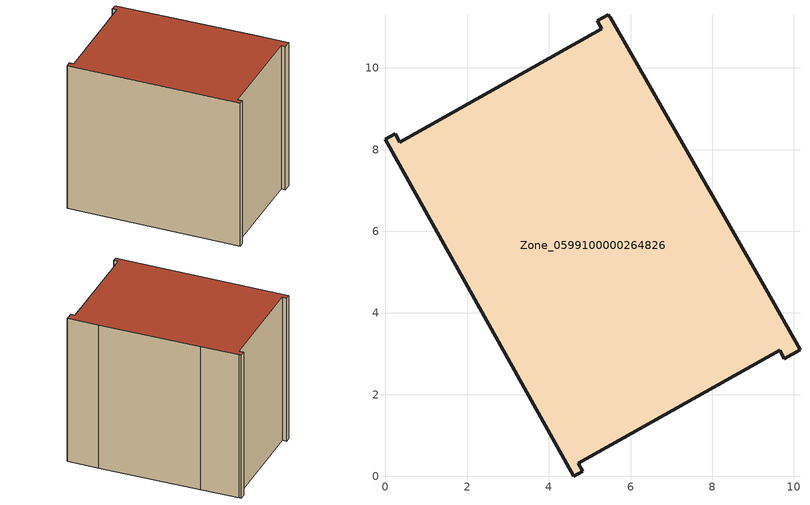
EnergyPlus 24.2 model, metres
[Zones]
Zone_0599100000264826
 floor ground (C_G): 0.35,8.19 5.3,10.95 5.18,11.15 5.45,11.3 5.51,11.23 6.56,9.4 9.31,4.59 10.15,3.1 9.77,2.88 9.66,3.08 4.72,0.33 4.83,0.12 4.61,0 0,8.25 0.24,8.38 z0
 wall outside (C_F): 4.61,0 4.83,0.12 4.72,0.33 9.66,3.08 9.77,2.88 10.15,3.1 9.31,4.59 6.56,9.4 5.51,11.23 5.45,11.3 5.18,11.15 5.3,10.95 0.35,8.19 0.24,8.38 0,8.25 4.61,0 z0:8.44
 roof outside (C_R): 0.35,8.19 0.24,8.38 0,8.25 4.61,0 4.83,0.12 4.72,0.33 9.66,3.08 9.77,2.88 10.15,3.1 9.31,4.59 6.56,9.4 5.51,11.23 5.45,11.3 5.18,11.15 5.3,10.95 z8.44
[BUILDING]
Pand.0599100000264826: North Axis=0; Terrain=City; Loads Convergence Tolerance Value=0.04; Temperature Convergence Tolerance Value=0.4; Solar Distribution=FullExterior; Maximum Number of Warmup Days=25; Minimum Number of Warmup Days=1
[Site:Location]
Rotterdam.The.Hague.AP_ZH_NLD Design_Conditions: Latitude=51.96; Longitude=4.45; Time Zone=1; Elevation=-4.5
[SITE:GROUNDTEMPERATURE:BUILDINGSURFACE]
18, 18, 18, 18, 18, 18, 18, 18, 18, 18, 18, 18
[MATERIAL] Thermal Absorptance=0.9; Solar Absorptance=0.7; Visible Absorptance=0.7
Name | Roughness | Thickness | Conductivity | Density | Specific Heat
G.TC.1965-1974 | MediumSmooth | 0.15 | 0.882353 | 540 | 1210
F.TC.1965-1974 | Rough | 0.3 | 0.697674 | 1920 | 840
R.TC.1965-1974 | MediumRough | 0.2 | 0.232558 | 1500 | 1000
[CONSTRUCTION]
C_G: G.TC.1965-1974
C_F: F.TC.1965-1974
C_R: R.TC.1965-1974
[ZONE]
Zone_0599100000264826: Type=1; Multiplier=1; Ceiling Height=Autocalculate; Volume=Autocalculate; Floor Area=autocalculate; Part of Total Floor Area=Yes
[ZONEINFILTRATION:DESIGNFLOWRATE]
Infil_Zone_0599100000264826: Zone or ZoneList or Space or SpaceList=Zone_0599100000264826; Schedule=AlwaysOn; Design Flow Rate Calculation Method=Flow/Area; Flow Rate per Floor Area=0.003; Constant Term Coefficient=1; Temperature Term Coefficient=0; Velocity Term Coefficient=0; Velocity Squared Term Coefficient=0
[HVACTEMPLATE:ZONE:IDEALLOADSAIRSYSTEM]
Zone_0599100000264826: Maximum Heating Supply Air Temperature=50; Minimum Cooling Supply Air Temperature=13; Maximum Heating Supply Air Humidity Ratio=0.0156; Minimum Cooling Supply Air Humidity Ratio=0.0077; Heating Limit=NoLimit; Cooling Limit=NoLimit; Dehumidification Control Type=ConstantSensibleHeatRatio; Cooling Sensible Heat Ratio=0.7; Dehumidification Setpoint=60; Humidification Control Type=None; Humidification Setpoint=30; Outdoor Air Method=None; Outdoor Air Flow Rate per Person=0.00944; Outdoor Air Flow Rate per Zone Floor Area=0; Outdoor Air Flow Rate per Zone=0; Demand Controlled Ventilation Type=None; Outdoor Air Economizer Type=NoEconomizer; Heat Recovery Type=None; Sensible Heat Recovery Effectiveness=0.7; Latent Heat Recovery Effectiveness=0.65
[ZONECONTROL:THERMOSTAT]
ThermostatControl_Zone_0599100000264826: Zone or ZoneList=Zone_0599100000264826; Control Type Schedule=DualSetpointControlType; Control 1=Thermostat_Zone_0599100000264826; Temperature Difference Between Cutout And Setpoint=0
[THERMOSTATSETPOINT:DUALSETPOINT]
Thermostat_Zone_0599100000264826: Heating Setpoint Temperature Schedule=HeatingSetpoint_Zone_0599100000264826; Cooling Setpoint Temperature Schedule=CoolingSetpoint_Zone_0599100000264826
[SCHEDULE:COMPACT]
HeatingSetpoint_Zone_0599100000264826: Through: 12/31, For: AllDays, Until: 24:00, 21
CoolingSetpoint_Zone_0599100000264826: Through: 12/31, For: AllDays, Until: 24:00, 24
DualSetpointControlType: Through: 12/31, For: AllDays, Until: 24:00, 4
AlwaysOn: Through: 12/31, For: AllDays, Until: 24:00, 1
